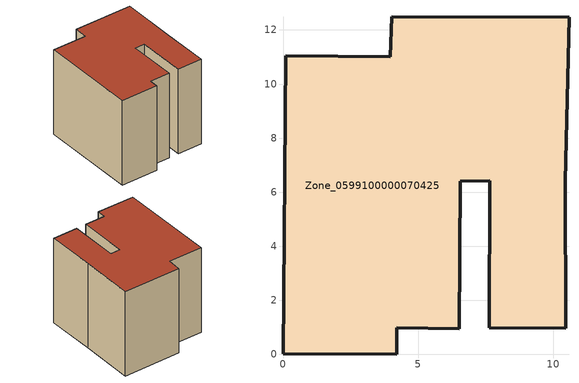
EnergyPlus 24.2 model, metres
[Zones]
Zone_0599100000070425
 floor ground (C_G): 6.51,0.96 4.21,0.98 4.2,0 0,0.03 0.1,11.04 3.96,11 4.03,12.5 10.58,12.48 10.44,6.41 10.45,0.97 7.63,0.98 7.65,6.42 6.56,6.41 z0
 wall outside (C_F): 10.45,0.97 10.44,6.41 10.58,12.48 4.03,12.5 3.96,11 0.1,11.04 0,0.03 4.2,0 4.21,0.98 6.51,0.96 6.56,6.41 7.65,6.42 7.63,0.98 10.45,0.97 z0:9.89
 roof outside (C_R): 4.21,0.98 6.51,0.96 6.56,6.41 7.65,6.42 7.63,0.98 10.45,0.97 10.44,6.41 10.58,12.48 4.03,12.5 3.96,11 0.1,11.04 0,0.03 4.2,0 z9.89
[BUILDING]
Pand.0599100000070425: North Axis=0; Terrain=City; Loads Convergence Tolerance Value=0.04; Temperature Convergence Tolerance Value=0.4; Solar Distribution=FullExterior; Maximum Number of Warmup Days=25; Minimum Number of Warmup Days=1
[Site:Location]
Rotterdam.The.Hague.AP_ZH_NLD Design_Conditions: Latitude=51.96; Longitude=4.45; Time Zone=1; Elevation=-4.5
[SITE:GROUNDTEMPERATURE:BUILDINGSURFACE]
18, 18, 18, 18, 18, 18, 18, 18, 18, 18, 18, 18
[MATERIAL] Thermal Absorptance=0.9; Solar Absorptance=0.7; Visible Absorptance=0.7
Name | Roughness | Thickness | Conductivity | Density | Specific Heat
G.TC.1946 | MediumSmooth | 0.15 | 1 | 540 | 1210
F.TC.1946 | Rough | 0.3 | 0.857143 | 1920 | 840
R.TC.1946 | MediumRough | 0.2 | 0.909091 | 1500 | 1000
[CONSTRUCTION]
C_G: G.TC.1946
C_F: F.TC.1946
C_R: R.TC.1946
[ZONE]
Zone_0599100000070425: Type=1; Multiplier=1; Ceiling Height=Autocalculate; Volume=Autocalculate; Floor Area=autocalculate; Part of Total Floor Area=Yes
[ZONEINFILTRATION:DESIGNFLOWRATE]
Infil_Zone_0599100000070425: Zone or ZoneList or Space or SpaceList=Zone_0599100000070425; Schedule=AlwaysOn; Design Flow Rate Calculation Method=Flow/Area; Flow Rate per Floor Area=0.003; Constant Term Coefficient=1; Temperature Term Coefficient=0; Velocity Term Coefficient=0; Velocity Squared Term Coefficient=0
[HVACTEMPLATE:ZONE:IDEALLOADSAIRSYSTEM]
Zone_0599100000070425: Maximum Heating Supply Air Temperature=50; Minimum Cooling Supply Air Temperature=13; Maximum Heating Supply Air Humidity Ratio=0.0156; Minimum Cooling Supply Air Humidity Ratio=0.0077; Heating Limit=NoLimit; Cooling Limit=NoLimit; Dehumidification Control Type=ConstantSensibleHeatRatio; Cooling Sensible Heat Ratio=0.7; Dehumidification Setpoint=60; Humidification Control Type=None; Humidification Setpoint=30; Outdoor Air Method=None; Outdoor Air Flow Rate per Person=0.00944; Outdoor Air Flow Rate per Zone Floor Area=0; Outdoor Air Flow Rate per Zone=0; Demand Controlled Ventilation Type=None; Outdoor Air Economizer Type=NoEconomizer; Heat Recovery Type=None; Sensible Heat Recovery Effectiveness=0.7; Latent Heat Recovery Effectiveness=0.65
[ZONECONTROL:THERMOSTAT]
ThermostatControl_Zone_0599100000070425: Zone or ZoneList=Zone_0599100000070425; Control Type Schedule=DualSetpointControlType; Control 1=Thermostat_Zone_0599100000070425; Temperature Difference Between Cutout And Setpoint=0
[THERMOSTATSETPOINT:DUALSETPOINT]
Thermostat_Zone_0599100000070425: Heating Setpoint Temperature Schedule=HeatingSetpoint_Zone_0599100000070425; Cooling Setpoint Temperature Schedule=CoolingSetpoint_Zone_0599100000070425
[SCHEDULE:COMPACT]
HeatingSetpoint_Zone_0599100000070425: Through: 12/31, For: AllDays, Until: 24:00, 21
CoolingSetpoint_Zone_0599100000070425: Through: 12/31, For: AllDays, Until: 24:00, 24
DualSetpointControlType: Through: 12/31, For: AllDays, Until: 24:00, 4
AlwaysOn: Through: 12/31, For: AllDays, Until: 24:00, 1
